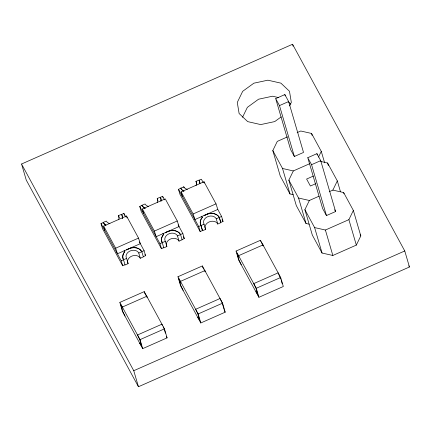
<?xml version="1.0" encoding="UTF-8"?>
<svg xmlns="http://www.w3.org/2000/svg" width="431" height="431" viewBox="0 0 431 431"><rect width="100%" height="100%" fill="white"/><g stroke="black" fill="none" stroke-linecap="round" stroke-linejoin="round"><path stroke-width="0.65" d="M242.534 117.28L247.367 107.346L258.562 99.211L272.548 96.215L278.415 97.546M289.616 105.859L291.318 102.352L289.481 91.259L280.893 83.145L267.861 80.188L253.875 83.183L242.68 91.318L237.276 102.422L239.119 113.515L247.706 121.628L260.739 124.581L274.725 121.59L281.12 116.941M293.15 194.65L289.977 193.934L280.252 176.02L272.812 150.575L277.284 141.39L287.52 136.864M309.189 224.201L306.015 223.479L296.291 205.565L288.851 180.12L293.322 170.935L309.582 163.748M318.487 157.11L321.278 151.367L311.554 133.454L300.773 131.008L297.158 132.603M329.236 191.698L332.851 190.103L343.636 192.549L353.361 210.463L360.801 235.908L356.329 245.094L332.84 255.475L322.059 253.029L312.335 235.11L304.895 209.671L309.361 200.48L318.999 196.224M332.851 190.103L337.317 180.918L327.592 163.004L320.616 161.42M304.895 209.671L314.619 227.584L325.4 230.03L348.889 219.648L353.361 210.463M126.585 249.754L128.869 248.741A10.058 7.871 -16.3 0 1 141.81 251.677L143.367 256.903L140.296 258.261L139.52 257.145A6.707 5.247 -16.3 0 0 131.04 256.461A6.707 5.247 -16.3 0 0 127.975 263.373L128.136 263.632L125.065 264.99L123.508 259.764A10.058 7.871 -16.3 0 1 124.801 251.699L124.774 251.596A10.058 7.871 -16.3 0 0 123.481 259.667L123.541 259.78M165.326 232.632L167.611 231.619A10.058 7.871 -16.3 0 1 180.551 234.556L182.108 239.781L179.037 241.139L178.262 240.029A6.707 5.247 -16.3 0 0 169.782 239.345A6.707 5.247 -16.3 0 0 166.716 246.252L166.878 246.51L163.807 247.868L162.25 242.648A10.058 7.871 -16.3 0 1 163.543 234.577L163.516 234.48A10.058 7.871 -16.3 0 0 162.223 242.545L162.282 242.664M204.068 215.511L206.352 214.503A10.058 7.871 -16.3 0 1 219.293 217.439L220.758 222.444L223.048 221.437L221.582 216.427L217.795 209.444L216.012 203.858L204.014 181.753L181.139 191.865L182.286 196.294M21.55 164.006L292.552 44.253L404.763 250.966L409.45 266.994L138.448 386.747L26.237 180.034L21.55 164.006L133.761 370.719L138.448 386.747M275.695 98.613L284.848 94.572L288.635 101.549L303.516 152.439L294.368 156.485L290.575 149.503L275.695 98.613L279.482 105.595L294.368 156.485M279.482 105.595L288.635 101.549M103.235 222.423L106.322 221.092A6.707 5.247 -16.3 0 0 109.894 223.592M119.139 217.897L118.46 215.586L121.574 214.352A10.058 7.871 -16.3 0 1 122.242 218.382M141.977 205.301L145.064 203.971A6.707 5.247 -16.3 0 0 148.636 206.471M157.881 200.781L157.202 198.465L160.316 197.231A10.058 7.871 -16.3 0 1 160.984 201.266M180.718 188.185L183.805 186.855A6.707 5.247 -16.3 0 0 187.377 189.354M196.789 184.236L195.943 181.343L199.057 180.115A10.058 7.871 -16.3 0 1 199.79 183.617M124.974 264.774L122.684 265.787L102.476 228.559L101.016 223.549L103.3 222.541A10.058 7.871 -16.3 0 0 105.924 225.214M125.787 216.933L123.891 213.442L121.607 214.449A10.058 7.871 -16.3 0 1 122.275 218.485M163.715 247.653L161.426 248.665L141.217 211.438L139.757 206.433L142.041 205.42A10.058 7.871 -16.3 0 0 145.161 208.367M164.529 199.812L162.632 196.32L160.348 197.333A10.058 7.871 -16.3 0 1 161.075 200.841M204.192 215.742L206.325 214.401A10.058 7.871 -16.3 0 1 219.266 217.337L220.85 222.66L217.779 224.023L216.254 218.813L215.478 217.698A6.707 5.247 -16.3 0 0 206.999 217.014A6.707 5.247 -16.3 0 0 203.933 223.926L205.619 229.394L202.548 230.752L201.024 225.542A10.058 7.871 -16.3 0 1 202.284 217.461L202.258 217.359A10.058 7.871 -16.3 0 0 200.965 225.424L202.457 230.537L200.167 231.544L179.959 194.322L178.499 189.311L180.783 188.299A10.058 7.871 -16.3 0 0 183.902 191.251M103.655 226.103L126.531 215.996L138.529 238.095L140.312 243.687L117.431 253.794L115.653 248.208L103.655 226.103L104.803 230.531M142.397 208.987L165.272 198.874L177.27 220.974L179.054 226.566L156.173 236.678L154.395 231.086L142.397 208.987L143.545 213.41M307.772 157.708L316.925 153.662L320.712 160.644L335.598 211.535L326.445 215.575L322.657 208.599L307.772 157.708L311.565 164.69L326.445 215.575M115.653 248.208L138.529 238.095M154.395 231.086L177.27 220.974M217.795 209.444L194.914 219.557L193.136 213.965L216.012 203.858M311.565 164.69L320.712 160.644M122.684 265.787L121.219 260.777L126.617 258.422L126.45 258.164A6.707 5.247 -16.3 0 1 129.516 251.257A6.707 5.247 -16.3 0 1 137.995 251.936L138.771 253.051L140.296 258.261M138.771 253.051L144.099 250.664L139.364 241.942M161.426 248.665L159.96 243.655L165.359 241.301L165.192 241.042A6.707 5.247 -16.3 0 1 168.257 234.135A6.707 5.247 -16.3 0 1 176.737 234.82L177.513 235.929L179.037 241.139M177.513 235.929L182.841 233.548L178.105 224.82M200.167 231.544L198.702 226.539L204.1 224.185M216.254 218.813L221.582 216.427M313.326 176.085L306.613 179.048L310.406 186.03L315.896 183.606M143.275 256.687L145.565 255.675L144.099 250.664M182.017 239.566L184.306 238.553L182.841 233.548M119.834 302.406L144.24 291.625L164.448 328.848L167.083 337.866L142.677 348.647L122.474 311.424L119.834 302.406L140.043 339.633L142.677 348.647M177.949 276.729L202.355 265.943L222.558 303.171L225.197 312.184L200.792 322.97L180.584 285.742L177.949 276.729L198.158 313.951L200.792 322.97M236.059 251.052L260.464 240.266L280.673 277.489L283.307 286.507L258.902 297.288L238.699 260.065L236.059 251.052L256.267 288.274L258.902 297.288M140.043 339.633L164.448 328.848M198.158 313.951L222.558 303.171M256.267 288.274L280.673 277.489M133.761 370.719L404.763 250.966M272.812 150.575L282.537 168.489L293.322 170.935M288.851 180.12L298.575 198.034L309.361 200.48M288.447 101.878L290.828 104.13M408.809 265.814L409.45 266.994M360.171 234.75L360.801 235.908M334.65 209.789L335.598 211.535M261.391 242.432L263.282 245.918L262.991 244.921L238.585 255.702L238.882 256.704L236.985 253.212L239.038 260.227L241.225 264.72M278.755 274.423L280.893 279.24M203.27 182.69L201.374 179.204L199.09 180.212A10.058 7.871 -16.3 0 1 199.817 183.719M222.084 219.665L223.048 221.437M195.943 181.343L196.008 181.462A6.707 5.247 -16.3 0 1 196.008 185.54M217.779 224.023L217.003 222.908A6.707 5.247 -16.3 0 0 208.523 222.224A6.707 5.247 -16.3 0 0 205.458 229.136L205.619 229.394M201.643 216.233L202.284 217.461M180.691 188.083L180.756 188.202A10.058 7.871 -16.3 0 0 183.875 191.148M181.139 191.865L193.136 213.965M178.499 189.311L198.702 226.539M203.276 268.109L203.906 269.273M204.542 270.436L205.172 271.6L204.876 270.598L180.476 281.384L180.767 282.386L178.87 278.895L180.923 285.904L183.11 290.397M224.249 310.439L225.197 312.184M183.342 236.781L184.306 238.553M180.589 234.572L180.524 234.459A10.058 7.871 -16.3 0 0 167.584 231.522L165.45 232.864M157.202 198.465L157.267 198.578A6.707 5.247 -16.3 0 1 157.267 202.662M162.902 233.354L163.543 234.577M141.95 205.204L142.014 205.318A10.058 7.871 -16.3 0 0 145.134 208.27M139.757 206.433L159.96 243.655M144.924 254.495L145.565 255.675M141.847 251.693L141.783 251.575A10.058 7.871 -16.3 0 0 128.842 248.639L126.709 249.98M118.46 215.586L118.525 215.699A6.707 5.247 -16.3 0 1 118.525 219.778M124.16 250.47L124.801 251.699M145.166 293.791L147.057 297.277L146.766 296.275L122.361 307.061L122.657 308.063L120.761 304.572L122.813 311.586L125.001 316.079M163.16 326.94L163.791 328.104M166.452 336.703L167.083 337.866M103.208 222.326L103.273 222.439A10.058 7.871 -16.3 0 0 105.891 225.111M101.016 223.549L121.219 260.777M343.636 192.549L344.008 193.821M348.889 219.648L356.329 245.094M337.317 180.918L340.479 191.73M327.592 163.004L328.336 165.547M292.552 44.253L293.112 46.176M321.278 151.367L324.629 162.821M311.554 133.454L312.114 135.361M316.925 153.662L317.302 154.955M325.4 230.03L332.84 255.475M284.848 94.572L285.225 95.86M314.619 227.584L322.059 253.029M298.575 198.034L306.015 223.479M282.537 168.489L289.977 193.934M281.265 280.516L282.197 283.706M278.437 273.841L278.146 272.839L253.74 283.62L255.928 288.113L257.98 295.127L256.084 291.636L256.38 292.638M260.464 240.266L260.841 241.554M224.088 309.383L222.224 303.009L220.036 298.516L195.631 309.302L197.818 313.79L199.865 320.804L197.974 317.313L198.265 318.315M183.741 186.736L184.08 187.894M202.355 265.943L202.915 267.877M162.632 196.32L162.999 197.576M165.359 241.301L166.878 246.51M164.109 328.686L165.412 333.152M162.212 325.2L161.921 324.198L137.516 334.979L139.703 339.472L141.756 346.486L139.859 342.995L140.156 343.997M123.891 213.442L124.44 215.317M144.24 291.625L144.805 293.554M126.617 258.422L128.136 263.632M204.014 181.753L204.342 183.019M126.531 215.996L127.026 217.892"/></g></svg>
